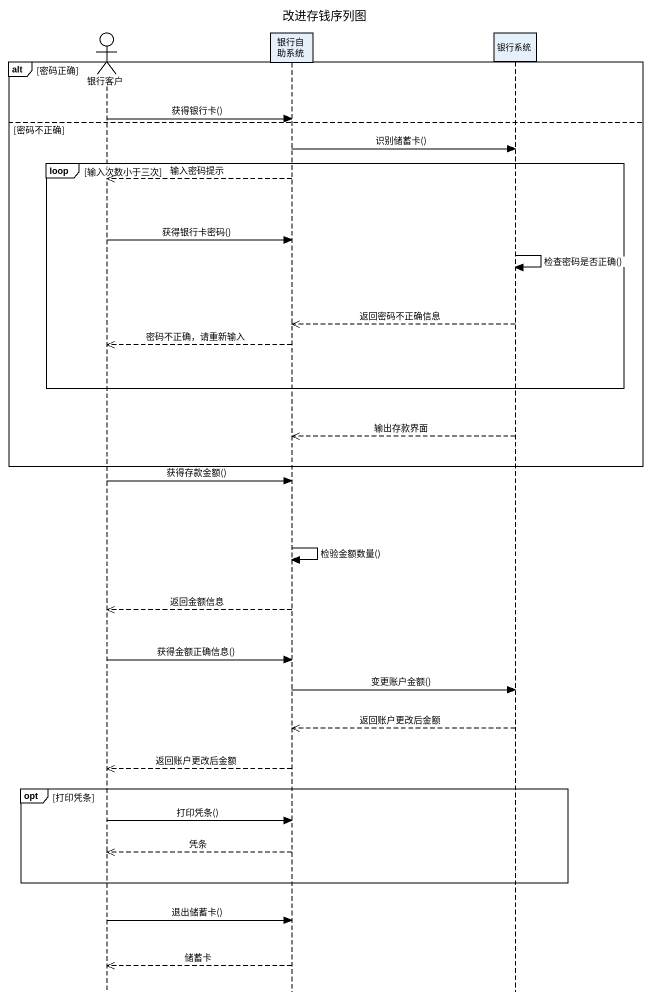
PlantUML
@startuml
title 改进存钱序列图
hide footbox
actor 银行客户
participant 银行自助系统
participant 银行系统

alt 密码正确
  银行客户 -> 银行自助系统 : 获得银行卡()
else 密码不正确
  银行自助系统 -> 银行系统 : 识别储蓄卡()
  loop 输入次数小于三次
    银行自助系统 -->> 银行客户 : 输入密码提示
    银行客户 -> 银行自助系统 : 获得银行卡密码()
    银行系统 -> 银行系统 : 检查密码是否正确()
    银行系统 -->> 银行自助系统 : 返回密码不正确信息
    银行自助系统 -->> 银行客户 : 密码不正确，请重新输入
  end
  银行系统 -->> 银行自助系统 : 输出存款界面
end
银行客户 -> 银行自助系统 : 获得存款金额()
银行自助系统 -> 银行自助系统 : 检验金额数量()
银行自助系统 -->> 银行客户 : 返回金额信息
银行客户 -> 银行自助系统 : 获得金额正确信息()
银行自助系统 -> 银行系统 : 变更账户金额()
银行系统 -->> 银行自助系统 : 返回账户更改后金额
银行自助系统 -->> 银行客户 : 返回账户更改后金额
opt 打印凭条
  银行客户 -> 银行自助系统 : 打印凭条()
  银行自助系统 -->> 银行客户 : 凭条
end
银行客户 -> 银行自助系统 : 退出储蓄卡()
银行自助系统 -->> 银行客户 : 储蓄卡
@enduml
